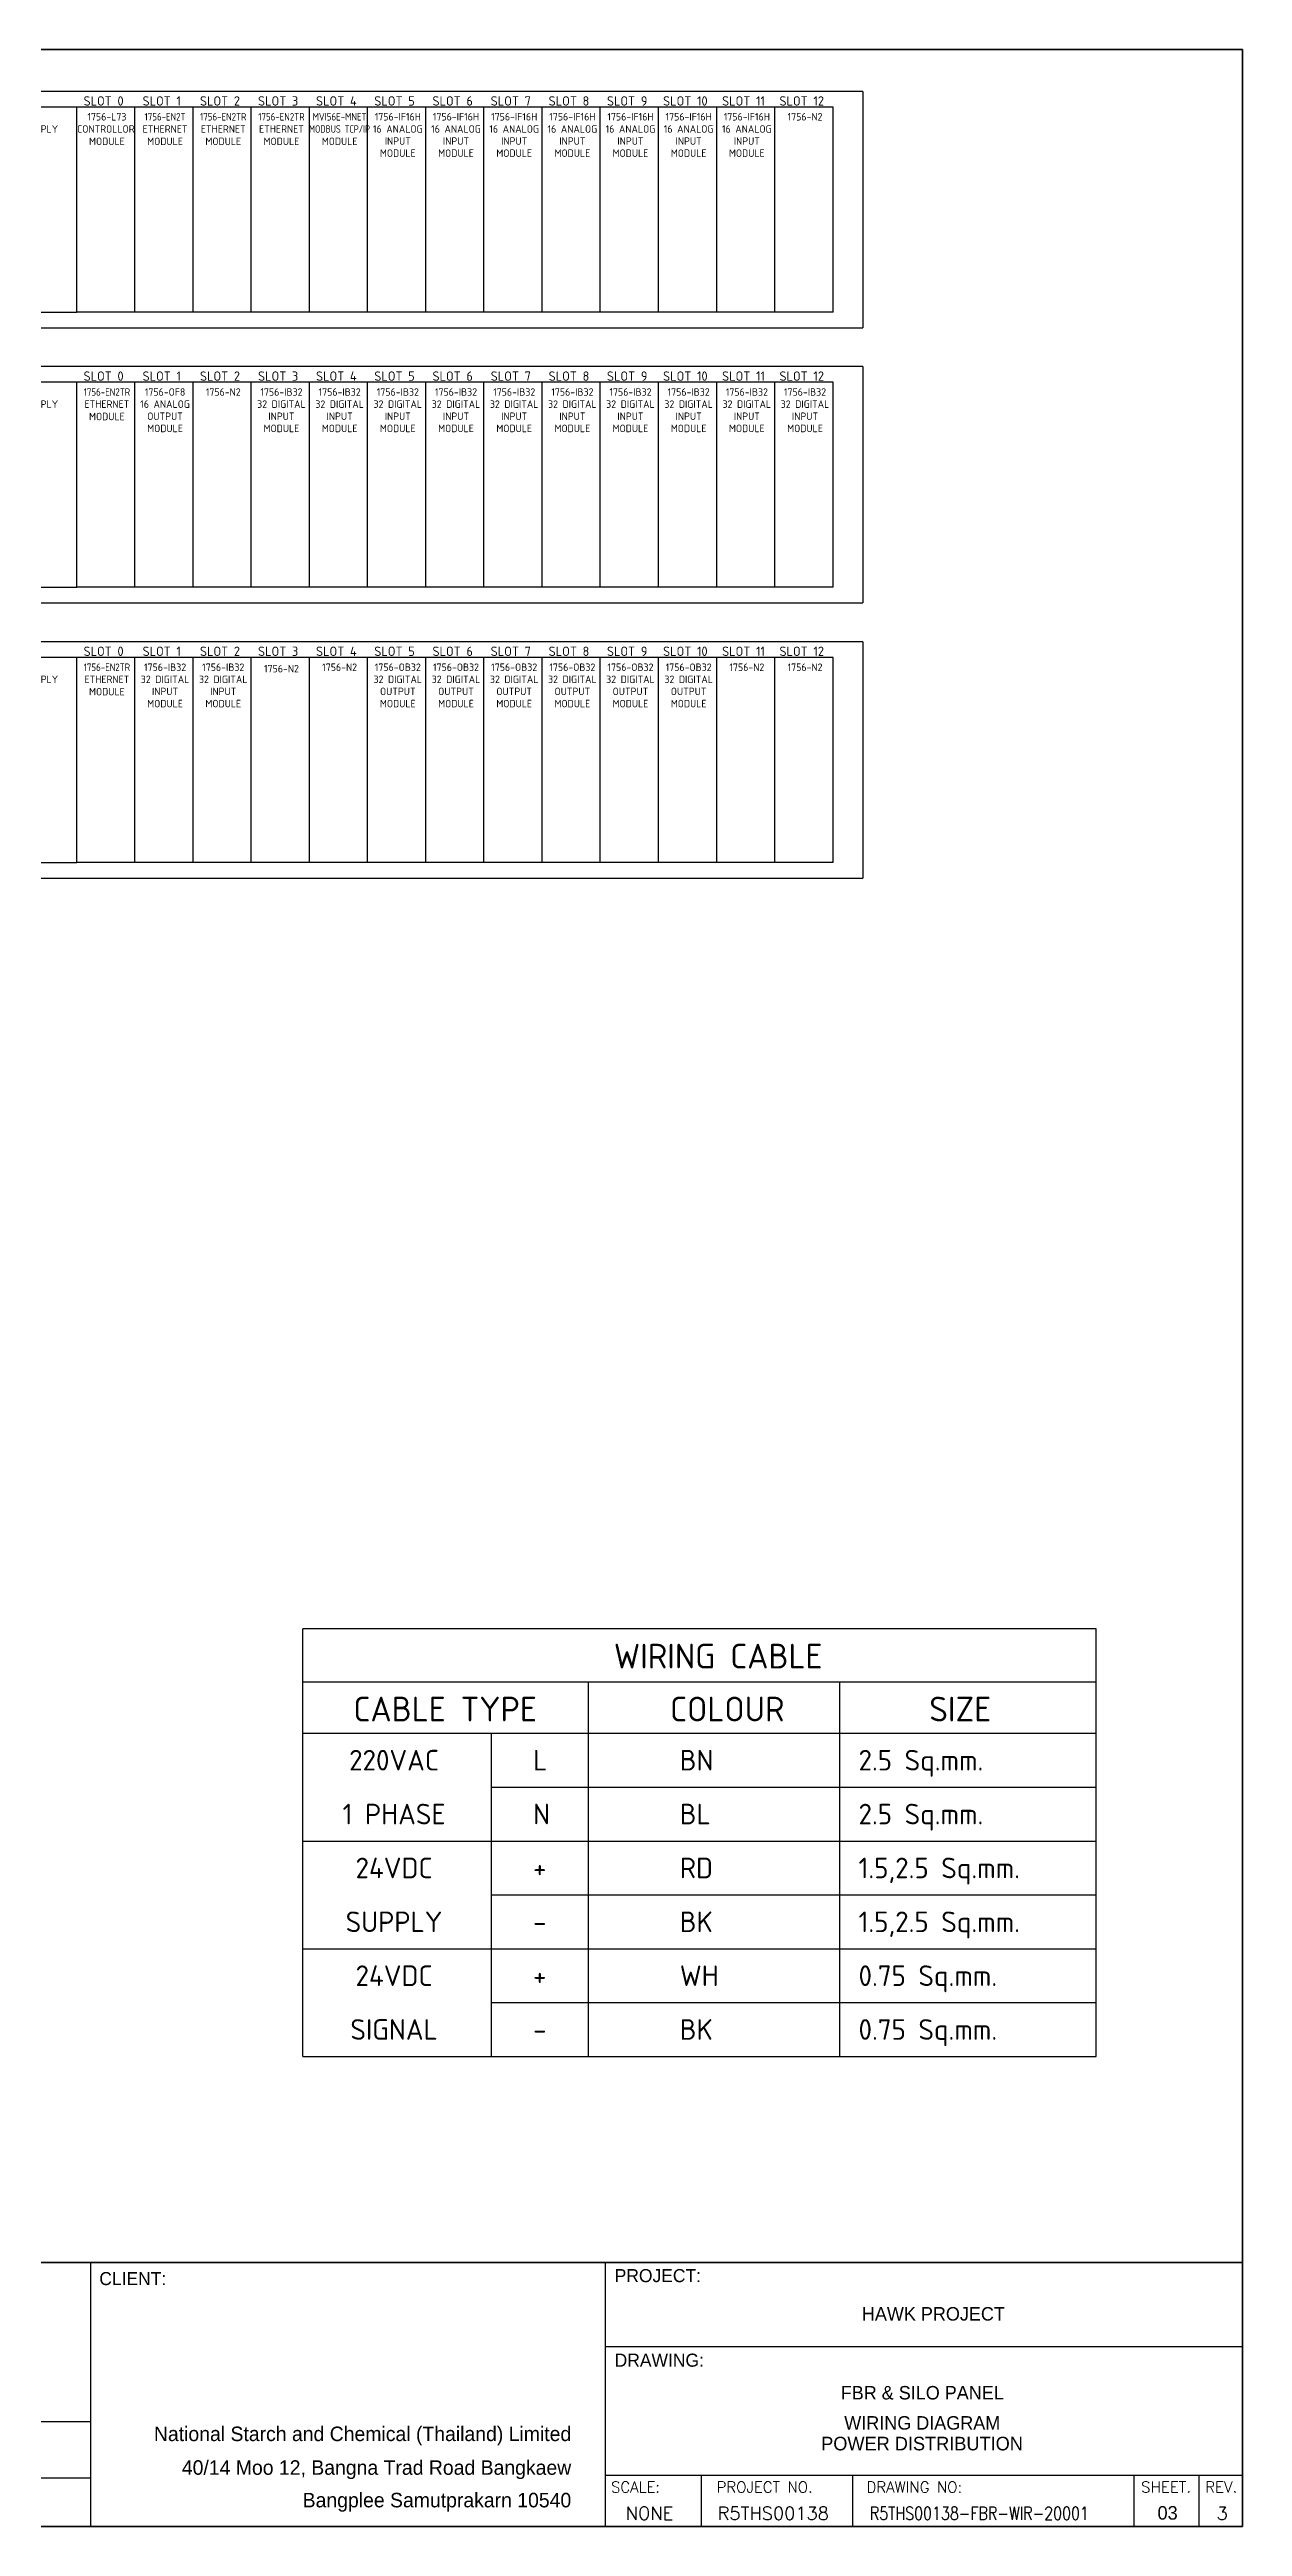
# Model space of a CAD drawing. Header units: inches. Extents: x 579627 to 667544, y 458630 to 507164.
# Drawn here: x 608593 to 609895, y 497173 to 499876 of the extents above; entities that cross this region are included whole.
import ezdxf
from ezdxf.enums import TextEntityAlignment as Align

# ---------------------------------------------------------------- set-up
doc = ezdxf.new("R2010")
doc.units = ezdxf.units.IN
doc.header["$MEASUREMENT"] = 0
for name, color, linetype in [('ANN-SMTEXT', 2, 'Continuous'), ('GT_1', 9, 'Continuous'), ('HELPPOINT', 7, 'Continuous'), ('MEMBER', 7, 'Continuous'), ('power', 7, 'Continuous'), ('TITLE_BOX', 7, 'Continuous')]:
    doc.layers.add(name, color=color, linetype=linetype)
doc.styles.add('HTX11', font='O8111901')
doc.styles.add('ISO3098B', font='ISO3098B.shx')
doc.styles.add('ROMANS', font='romans.shx', dxfattribs={"width": 0.85, "height": 25})
doc.styles.add('T1', font='browa.ttf', dxfattribs={"height": 1000})

# ---------------------------------------------------------------- blocks, each defined once
blk = doc.blocks.new('TPA')
at = {"color": 4}
for p, q in [((566459.5, 502010.1), (566459.5, 501946.4)), ((566647.2, 502010.1), (566647.2, 501946.4))]:
    blk.add_line(p, q, dxfattribs=at)
at = {"color": 4, "ltscale": 0.5}
for p, q in [((566996.2, 502010.1), (566996.2, 501946.4)), ((566996.2, 502010.1), (566996.2, 501946.4)), ((567077.1, 502010.1), (567077.1, 501946.4)), ((567077.1, 502010.1), (567077.1, 501946.4))]:
    blk.add_line(p, q, dxfattribs=at)
at = {"layer": 'GT_1', "color": 4}
for p, q in [((566341, 501946.4), (566341, 502273.8)), ((566341, 501946.4), (566341, 502273.8)), ((566341, 502010.1), (567131, 502010.1))]:
    blk.add_line(p, q, dxfattribs=at)
at = {"layer": 'GT_1', "color": 4, "flags": 128}
for points in [[(565702.1, 501946.4), (565702.1, 502273.8)], [(566341, 501946.4), (566341, 502273.8)], [(565702.1, 502076.3), (564807.7, 502076.3)], [(565702.1, 502006.4), (564807.7, 502006.4)]]:
    blk.add_lwpolyline(points, dxfattribs=at)
at = {"layer": 'HELPPOINT', "color": 4, "lineweight": 35}
for p, q in [((562706.8, 505019.3), (567131, 505019.3)), ((562706.8, 505019.3), (567131, 505019.3)), ((567131, 505019.3), (567131, 501946.4)), ((567131, 505019.3), (567131, 501946.4)), ((567131, 501946.4), (562706.8, 501946.4)), ((567131, 501946.4), (562706.8, 501946.4))]:
    blk.add_line(p, q, dxfattribs=at)
at = {"layer": 'HELPPOINT', "color": 4}
for p, q in [((566341, 502169.7), (567131, 502169.7)), ((566341, 502169.7), (567131, 502169.7)), ((566341, 502010.1), (567131, 502010.1))]:
    blk.add_line(p, q, dxfattribs=at)
at = {"layer": 'MEMBER', "color": 4, "lineweight": 35}
blk.add_line((562706.8, 502273.8), (567131, 502273.8), dxfattribs=at)
blk.add_line((562706.8, 502273.8), (567131, 502273.8), dxfattribs=at)
at = {"layer": 'MEMBER', "color": 4}
for p, q in [((566341, 502169.7), (567131, 502169.7)), ((566341, 502169.7), (567131, 502169.7)), ((566341, 502010.1), (567131, 502010.1)), ((566341, 502010.1), (567131, 502010.1))]:
    blk.add_line(p, q, dxfattribs=at)
at = {"color": 4, "ltscale": 100, "style": 'HTX11'}
for s, p in [('HAWK PROJECT', (566747.6, 502210.2)), ('FBR & SILO PANEL', (566733.8, 502112.3)), ('WIRING DIAGRAM', (566733.8, 502074.9))]:
    blk.add_text(s, height=16.696, dxfattribs=at).set_placement(p, align=Align.MIDDLE_CENTER)
at = {"style": 'HTX11'}
for tag, p in [('A', (566704.3, 502037.1)), ('B', (567038.2, 501963.3))]:
    blk.add_attdef(tag, text='', height=16.8, dxfattribs=at).set_placement(p, align=Align.MIDDLE_CENTER)
at = {"layer": 'GT_1', "color": 4, "style": 'HTX11'}
for s, p in [('CLIENT:', (565712.8, 502245.8)), ('PROJECT:', (566352.2, 502249.5)), ('DRAWING:', (566352.2, 502144.6))]:
    blk.add_text(s, height=16.19, dxfattribs=at).set_placement(p)
at = {"layer": 'MEMBER', "color": 4, "ltscale": 0.8, "style": 'ROMANS'}
for s, height, p in [('SCALE:', 13.49, (566347.7, 501988.5)), ('PROJECT NO.', 13.495, (566478.7, 501988.5)), ('DRAWING NO:', 13.495, (566664.7, 501988.5)), ('SHEET.', 13.64, (567005.3, 501988.5)), ('REV.', 13.64, (567084.8, 501988.5)), ('NONE', 16.17, (566365.9, 501954.7)), ('R5THS00138', 16.17, (566480, 501954.7))]:
    blk.add_text(s, height=height, dxfattribs=at).set_placement(p)
at = {"layer": 'MEMBER', "color": 4, "ltscale": 0.8, "style": 'ROMANS', "width": 0.8}
blk.add_text('R5THS00138-FBR-WIR-20001', height=16.175, dxfattribs=at).set_placement((566668.8, 501954.7))
at = {"layer": 'MEMBER', "color": 4, "ltscale": 0.8, "style": 'ROMANS'}
blk.add_text('3', height=16.2, dxfattribs=at).set_placement((567105.9, 501954.7), align=Align.CENTER)
at = {"layer": 'TITLE_BOX', "color": 7, "linetype": 'ByBlock', "style": 'T1'}
for s, p in [('National Starch and Chemical (Thailand) Limited', (566298.3, 502052.3)), ('40/14 Moo 12, Bangna Trad Road Bangkaew', (566298.3, 502010.5)), ('Bangplee Samutprakarn 10540', (566298.3, 501970.1))]:
    blk.add_text(s, height=18, dxfattribs=at).set_placement(p, align=Align.RIGHT)

msp = doc.modelspace()

# ---------------------------------------------------------------- linework, layer by layer
at = {"color": 4}
for p, q in [((608869.6, 497686.2), (608869.6, 498152.7)), ((609735.3, 498152.7), (608869.6, 498152.7)), ((609735.3, 497686.2), (609735.3, 498152.7)), ((609735.3, 498094.7), (608869.6, 498094.7)), ((609181.3, 497686.2), (609181.3, 498094.7)), ((609181.3, 497686.2), (609181.3, 498094.7)), ((609455.6, 497686.2), (609455.6, 498094.7)), ((608869.6, 498038.9), (609735.3, 498038.9)), ((608869.6, 498038.9), (609735.3, 498038.9)), ((609075.4, 497686.2), (609075.4, 498038.9)), ((609075.4, 497980.1), (609735.3, 497980.1)), ((608869.6, 497921.3), (609735.3, 497921.3)), ((609075.4, 497862.5), (609735.3, 497862.5)), ((608869.6, 497803.7), (609735.3, 497803.7)), ((609075.4, 497744.9), (609735.3, 497744.9)), ((608869.6, 497686.2), (609735.3, 497686.2))]:
    msp.add_line(p, q, dxfattribs=at)
at = {"layer": 'power', "linetype": 'Continuous'}
for p, q in [((609480.8, 499830.6), (608481.5, 499830.6)), ((608622.8, 499813.6), (608506.1, 499813.6)), ((608686.3, 499813.6), (608622.8, 499813.6)), ((608622.8, 499589.8), (608622.8, 499813.6)), ((608686.3, 499589.8), (608686.3, 499813.6)), ((608749.8, 499813.6), (608686.3, 499813.6)), ((608686.3, 499589.8), (608686.3, 499813.6)), ((608749.8, 499589.8), (608749.8, 499813.6)), ((608813.3, 499813.6), (608749.8, 499813.6)), ((608749.8, 499589.8), (608749.8, 499813.6)), ((608813.3, 499589.8), (608813.3, 499813.6)), ((608876.8, 499813.6), (608813.3, 499813.6)), ((608813.3, 499589.8), (608813.3, 499813.6)), ((608876.8, 499589.8), (608876.8, 499813.6)), ((608876.8, 499589.8), (608876.8, 499813.6)), ((608940.3, 499813.6), (608876.8, 499813.6)), ((608876.8, 499589.8), (608876.8, 499813.6)), ((608940.3, 499589.8), (608940.3, 499813.6)), ((608940.3, 499589.8), (608940.3, 499813.6)), ((609003.7, 499813.6), (608940.3, 499813.6)), ((608940.3, 499589.8), (608940.3, 499813.6)), ((609003.7, 499589.8), (609003.7, 499813.6)), ((609003.7, 499589.8), (609003.7, 499813.6)), ((609067.2, 499813.6), (609003.7, 499813.6)), ((609003.7, 499589.8), (609003.7, 499813.6)), ((609067.2, 499589.8), (609067.2, 499813.6)), ((609067.2, 499589.8), (609067.2, 499813.6)), ((609130.7, 499813.6), (609067.2, 499813.6)), ((609130.7, 499589.8), (609130.7, 499813.6)), ((609130.7, 499589.8), (609130.7, 499813.6)), ((609194.2, 499813.6), (609130.7, 499813.6)), ((609194.2, 499589.8), (609194.2, 499813.6)), ((609194.2, 499589.8), (609194.2, 499813.6)), ((609257.7, 499813.6), (609194.2, 499813.6)), ((609257.7, 499589.8), (609257.7, 499813.6)), ((609257.7, 499589.8), (609257.7, 499813.6)), ((609321.2, 499813.6), (609257.7, 499813.6)), ((609321.2, 499589.8), (609321.2, 499813.6)), ((609321.2, 499589.8), (609321.2, 499813.6)), ((609384.7, 499813.6), (609321.2, 499813.6)), ((609384.7, 499589.8), (609384.7, 499813.6)), ((609384.7, 499589.8), (609384.7, 499813.6)), ((609448.2, 499813.6), (609384.7, 499813.6)), ((609448.2, 499589.8), (609448.2, 499813.6)), ((609448.2, 499589.8), (609448.2, 499813.6)), ((608481.5, 499572.8), (609480.8, 499572.8)), ((608506.1, 499589.8), (608622.8, 499589.8)), ((608686.3, 499589.8), (608622.8, 499589.8)), ((608749.8, 499589.8), (608686.3, 499589.8)), ((608813.3, 499589.8), (608749.8, 499589.8)), ((608876.8, 499589.8), (608813.3, 499589.8)), ((608940.3, 499589.8), (608876.8, 499589.8)), ((609003.7, 499589.8), (608940.3, 499589.8)), ((609067.2, 499589.8), (609003.7, 499589.8)), ((609130.7, 499589.8), (609067.2, 499589.8)), ((609194.2, 499589.8), (609130.7, 499589.8)), ((609257.7, 499589.8), (609194.2, 499589.8)), ((609321.2, 499589.8), (609257.7, 499589.8)), ((609384.7, 499589.8), (609321.2, 499589.8)), ((609448.2, 499589.8), (609384.7, 499589.8)), ((609480.8, 499530.3), (608481.5, 499530.3)), ((608622.8, 499513.3), (608506.1, 499513.3)), ((608686.3, 499513.3), (608622.8, 499513.3)), ((608622.8, 499289.5), (608622.8, 499513.3)), ((608686.3, 499289.5), (608686.3, 499513.3)), ((608749.8, 499513.3), (608686.3, 499513.3)), ((608686.3, 499289.5), (608686.3, 499513.3)), ((608749.8, 499289.5), (608749.8, 499513.3)), ((608813.3, 499513.3), (608749.8, 499513.3)), ((608749.8, 499289.5), (608749.8, 499513.3)), ((608813.3, 499289.5), (608813.3, 499513.3)), ((608876.8, 499513.3), (608813.3, 499513.3)), ((608813.3, 499289.5), (608813.3, 499513.3)), ((608876.8, 499289.5), (608876.8, 499513.3)), ((608876.8, 499289.5), (608876.8, 499513.3)), ((608940.3, 499513.3), (608876.8, 499513.3)), ((608876.8, 499289.5), (608876.8, 499513.3)), ((608940.3, 499289.5), (608940.3, 499513.3)), ((608940.3, 499289.5), (608940.3, 499513.3)), ((609003.7, 499513.3), (608940.3, 499513.3)), ((608940.3, 499289.5), (608940.3, 499513.3)), ((609003.7, 499289.5), (609003.7, 499513.3)), ((609003.7, 499289.5), (609003.7, 499513.3)), ((609067.2, 499513.3), (609003.7, 499513.3)), ((609003.7, 499289.5), (609003.7, 499513.3)), ((609067.2, 499289.5), (609067.2, 499513.3)), ((609067.2, 499289.5), (609067.2, 499513.3)), ((609130.7, 499513.3), (609067.2, 499513.3)), ((609130.7, 499289.5), (609130.7, 499513.3)), ((609130.7, 499289.5), (609130.7, 499513.3)), ((609194.2, 499513.3), (609130.7, 499513.3)), ((609194.2, 499289.5), (609194.2, 499513.3)), ((609194.2, 499289.5), (609194.2, 499513.3)), ((609257.7, 499513.3), (609194.2, 499513.3)), ((609257.7, 499289.5), (609257.7, 499513.3)), ((609257.7, 499289.5), (609257.7, 499513.3)), ((609321.2, 499513.3), (609257.7, 499513.3)), ((609321.2, 499289.5), (609321.2, 499513.3)), ((609321.2, 499289.5), (609321.2, 499513.3)), ((609384.7, 499513.3), (609321.2, 499513.3)), ((609384.7, 499289.5), (609384.7, 499513.3)), ((609384.7, 499289.5), (609384.7, 499513.3)), ((609448.2, 499513.3), (609384.7, 499513.3)), ((609448.2, 499289.5), (609448.2, 499513.3)), ((609448.2, 499289.5), (609448.2, 499513.3)), ((608481.5, 499272.5), (609480.8, 499272.5)), ((608506.1, 499289.5), (608622.8, 499289.5)), ((608686.3, 499289.5), (608622.8, 499289.5)), ((608749.8, 499289.5), (608686.3, 499289.5)), ((608813.3, 499289.5), (608749.8, 499289.5)), ((608876.8, 499289.5), (608813.3, 499289.5)), ((608940.3, 499289.5), (608876.8, 499289.5)), ((609003.7, 499289.5), (608940.3, 499289.5)), ((609067.2, 499289.5), (609003.7, 499289.5)), ((609130.7, 499289.5), (609067.2, 499289.5)), ((609194.2, 499289.5), (609130.7, 499289.5)), ((609257.7, 499289.5), (609194.2, 499289.5)), ((609321.2, 499289.5), (609257.7, 499289.5)), ((609384.7, 499289.5), (609321.2, 499289.5)), ((609448.2, 499289.5), (609384.7, 499289.5)), ((609480.8, 499230), (608481.5, 499230)), ((608622.8, 499213), (608506.1, 499213)), ((608686.3, 499213), (608622.8, 499213)), ((608622.8, 498989.2), (608622.8, 499213)), ((608686.3, 498989.2), (608686.3, 499213)), ((608749.8, 499213), (608686.3, 499213)), ((608686.3, 498989.2), (608686.3, 499213)), ((608749.8, 498989.2), (608749.8, 499213)), ((608813.3, 499213), (608749.8, 499213)), ((608749.8, 498989.2), (608749.8, 499213)), ((608813.3, 498989.2), (608813.3, 499213)), ((608876.8, 499213), (608813.3, 499213)), ((608813.3, 498989.2), (608813.3, 499213)), ((608876.8, 498989.2), (608876.8, 499213)), ((608876.8, 498989.2), (608876.8, 499213)), ((608940.3, 499213), (608876.8, 499213)), ((608876.8, 498989.2), (608876.8, 499213)), ((608940.3, 498989.2), (608940.3, 499213)), ((608940.3, 498989.2), (608940.3, 499213)), ((609003.7, 499213), (608940.3, 499213)), ((608940.3, 498989.2), (608940.3, 499213)), ((609003.7, 498989.2), (609003.7, 499213)), ((609003.7, 498989.2), (609003.7, 499213)), ((609067.2, 499213), (609003.7, 499213)), ((609003.7, 498989.2), (609003.7, 499213)), ((609067.2, 498989.2), (609067.2, 499213)), ((609067.2, 498989.2), (609067.2, 499213)), ((609130.7, 499213), (609067.2, 499213)), ((609130.7, 498989.2), (609130.7, 499213)), ((609130.7, 498989.2), (609130.7, 499213)), ((609194.2, 499213), (609130.7, 499213)), ((609194.2, 498989.2), (609194.2, 499213)), ((609194.2, 498989.2), (609194.2, 499213)), ((609257.7, 499213), (609194.2, 499213)), ((609257.7, 498989.2), (609257.7, 499213)), ((609257.7, 498989.2), (609257.7, 499213)), ((609321.2, 499213), (609257.7, 499213)), ((609321.2, 498989.2), (609321.2, 499213)), ((609321.2, 498989.2), (609321.2, 499213)), ((609384.7, 499213), (609321.2, 499213)), ((609384.7, 498989.2), (609384.7, 499213)), ((609384.7, 498989.2), (609384.7, 499213)), ((609448.2, 499213), (609384.7, 499213)), ((609448.2, 498989.2), (609448.2, 499213)), ((609448.2, 498989.2), (609448.2, 499213)), ((608481.5, 498972.2), (609480.8, 498972.2)), ((608506.1, 498989.2), (608622.8, 498989.2)), ((608686.3, 498989.2), (608622.8, 498989.2)), ((608749.8, 498989.2), (608686.3, 498989.2)), ((608813.3, 498989.2), (608749.8, 498989.2)), ((608876.8, 498989.2), (608813.3, 498989.2)), ((608940.3, 498989.2), (608876.8, 498989.2)), ((609003.7, 498989.2), (608940.3, 498989.2)), ((609067.2, 498989.2), (609003.7, 498989.2)), ((609130.7, 498989.2), (609067.2, 498989.2)), ((609194.2, 498989.2), (609130.7, 498989.2)), ((609257.7, 498989.2), (609194.2, 498989.2)), ((609321.2, 498989.2), (609257.7, 498989.2)), ((609384.7, 498989.2), (609321.2, 498989.2)), ((609448.2, 498989.2), (609384.7, 498989.2))]:
    msp.add_line(p, q, dxfattribs=at)
at = {"layer": 'power', "color": 0}
for p, q in [((609480.8, 499830.6), (609480.8, 499572.8)), ((609480.8, 499530.3), (609480.8, 499272.5)), ((609480.8, 499230), (609480.8, 498972.2))]:
    msp.add_line(p, q, dxfattribs=at)

# ---------------------------------------------------------------- block references
ref = msp.add_blockref('TPA', (111019.3, 55637.1), dxfattribs=dict(xscale=0.8796480001183227, yscale=0.8796480000019073, zscale=0.8796480000000001))
ref.add_attrib('SHT', '03', dxfattribs={"height": 14.82, "style": 'HTX11'}).set_placement((609813.3, 497188.1), align=Align.MIDDLE_CENTER)
ref.add_attrib('B', 'POWER DISTRIBUTION', dxfattribs={"height": 14.816, "style": 'HTX11'}).set_placement((609545.3, 497263.7), align=Align.MIDDLE_CENTER)

# ---------------------------------------------------------------- texts
at = {"layer": 'ANN-SMTEXT', "color": 4, "style": 'ISO3098B'}
for s, p in [('WIRING CABLE', (609322.8, 498123.1)), ('CABLE TYPE', (609024.9, 498065.3)), ('COLOUR', (609332.8, 498065.3)), ('SIZE', (609587, 498065.3))]:
    msp.add_text(s, height=27, dxfattribs=at).set_placement(p, align=Align.MIDDLE_CENTER)
at = {"layer": 'ANN-SMTEXT', "color": 0, "style": 'ISO3098B'}
for s, p in [('220VAC', (608969.1, 498009.5)), ('1 PHASE', (608969.1, 497950.7)), ('24VDC', (608969.1, 497891.9)), ('SUPPLY', (608969.1, 497833.1)), ('24VDC', (608969.1, 497774.3)), ('SIGNAL', (608969.1, 497715.6))]:
    msp.add_text(s, height=22.5, dxfattribs=at).set_placement(p, align=Align.MIDDLE_CENTER)
at = {"layer": 'ANN-SMTEXT', "color": 20, "style": 'ISO3098B'}
for s, p in [('L', (609120.8, 498009.5)), ('BN', (609280.9, 498009.5))]:
    msp.add_text(s, height=22.5, dxfattribs=at).set_placement(p, align=Align.MIDDLE_LEFT)
at = {"layer": 'ANN-SMTEXT', "color": 0, "style": 'ISO3098B'}
for s, p in [('2.5 Sq.mm.', (609476, 498009.5)), ('2.5 Sq.mm.', (609476, 497950.7)), ('1.5,2.5 Sq.mm.', (609476, 497891.9)), ('BK', (609280.9, 497833.1)), ('1.5,2.5 Sq.mm.', (609476, 497833.1)), ('-', (609120.8, 497833.1)), ('WH', (609280.9, 497774.3)), ('0.75 Sq.mm.', (609476, 497774.3)), ('+', (609120.8, 497774.3)), ('-', (609120.8, 497715.6)), ('BK', (609280.9, 497715.6)), ('0.75 Sq.mm.', (609476, 497715.6))]:
    msp.add_text(s, height=22.5, dxfattribs=at).set_placement(p, align=Align.MIDDLE_LEFT)
at = {"layer": 'ANN-SMTEXT', "color": 5, "style": 'ISO3098B'}
for s, p in [('N', (609120.8, 497950.7)), ('BL', (609280.9, 497950.7))]:
    msp.add_text(s, height=22.5, dxfattribs=at).set_placement(p, align=Align.MIDDLE_LEFT)
at = {"layer": 'ANN-SMTEXT', "color": 1, "style": 'ISO3098B'}
for s, p in [('+', (609120.8, 497891.9)), ('RD', (609280.9, 497891.9))]:
    msp.add_text(s, height=22.5, dxfattribs=at).set_placement(p, align=Align.MIDDLE_LEFT)
at = {"layer": 'power', "style": 'ISO3098B'}
for s, height, p in [('SLOT 0', 10.23, (608652.1, 499820.3)), ('SLOT 1', 10.23, (608715.6, 499820.3)), ('SLOT 2', 10.23, (608779.1, 499820.3)), ('SLOT 3', 10.23, (608842.6, 499820.3)), ('SLOT 4', 10.23, (608906.1, 499820.3)), ('SLOT 5', 10.23, (608969.6, 499820.3)), ('SLOT 6', 10.23, (609033.1, 499820.3)), ('SLOT 7', 10.23, (609096.5, 499820.3)), ('SLOT 8', 10.23, (609160, 499820.3)), ('SLOT 9', 10.23, (609223.5, 499820.3)), ('SLOT 10', 10.23, (609287, 499820.3)), ('SLOT 11', 10.23, (609350.5, 499820.3)), ('SLOT 12', 10.23, (609414, 499820.3)), ('POWER SUPPLY', 8.181, (608563.9, 499789.7)), ('SLOT 0', 10.23, (608652.1, 499520)), ('SLOT 1', 10.23, (608715.6, 499520)), ('SLOT 2', 10.23, (608779.1, 499520)), ('SLOT 3', 10.23, (608842.6, 499520)), ('SLOT 4', 10.23, (608906.1, 499520)), ('SLOT 5', 10.23, (608969.6, 499520)), ('SLOT 6', 10.23, (609033.1, 499520)), ('SLOT 7', 10.23, (609096.5, 499520)), ('SLOT 8', 10.23, (609160, 499520)), ('SLOT 9', 10.23, (609223.5, 499520)), ('SLOT 10', 10.23, (609287, 499520)), ('SLOT 11', 10.23, (609350.5, 499520)), ('SLOT 12', 10.23, (609414, 499520)), ('POWER SUPPLY', 8.181, (608563.9, 499489.4)), ('SLOT 0', 10.23, (608652.1, 499219.7)), ('SLOT 1', 10.23, (608715.6, 499219.7)), ('SLOT 2', 10.23, (608779.1, 499219.7)), ('SLOT 3', 10.23, (608842.6, 499219.7)), ('SLOT 4', 10.23, (608906.1, 499219.7)), ('SLOT 5', 10.23, (608969.6, 499219.7)), ('SLOT 6', 10.23, (609033.1, 499219.7)), ('SLOT 7', 10.23, (609096.5, 499219.7)), ('SLOT 8', 10.23, (609160, 499219.7)), ('SLOT 9', 10.23, (609223.5, 499219.7)), ('SLOT 10', 10.23, (609287, 499219.7)), ('SLOT 11', 10.23, (609350.5, 499219.7)), ('SLOT 12', 10.23, (609414, 499219.7)), ('POWER SUPPLY', 8.181, (608563.9, 499189.1))]:
    msp.add_text(s, height=height, dxfattribs=at).set_placement(p, align=Align.MIDDLE)
at = {"layer": 'power', "color": 1, "style": 'ISO3098B'}
for s, p in [('CONTROLLOR', (608654.6, 499789.7)), ('1756-L73', (608655.7, 499803)), ('MODULE', (608655.7, 499776.2))]:
    msp.add_text(s, height=8.18, dxfattribs=at).set_placement(p, align=Align.MIDDLE)
at = {"layer": 'power', "color": 5, "style": 'ISO3098B'}
for s, p in [('ETHERNET', (608719.2, 499789.7)), ('MODULE', (608719.2, 499776.2))]:
    msp.add_text(s, height=8.18, dxfattribs=at).set_placement(p, align=Align.MIDDLE)
at = {"layer": 'power', "color": 5, "style": 'ISO3098B', "width": 0.9}
msp.add_text('1756-EN2T', height=8.18, dxfattribs=at).set_placement((608719.2, 499803), align=Align.MIDDLE)
at = {"layer": 'power', "color": 43, "style": 'ISO3098B', "width": 0.9}
for p in [(608782.7, 499803), (608846.2, 499803), (608655.7, 499502.6), (608655.7, 499202.3)]:
    msp.add_text('1756-EN2TR', height=8.18, dxfattribs=at).set_placement(p, align=Align.MIDDLE)
at = {"layer": 'power', "color": 43, "style": 'ISO3098B'}
for s, p in [('ETHERNET', (608782.7, 499789.7)), ('ETHERNET', (608846.2, 499789.7)), ('MODULE', (608782.7, 499776.2)), ('MODULE', (608846.2, 499776.2)), ('ETHERNET', (608655.7, 499489.4)), ('MODULE', (608655.7, 499475.9)), ('ETHERNET', (608655.7, 499189.1)), ('MODULE', (608655.7, 499175.6))]:
    msp.add_text(s, height=8.18, dxfattribs=at).set_placement(p, align=Align.MIDDLE)
at = {"layer": 'power', "color": 0, "style": 'ISO3098B'}
for s, width, p in [('MVI56E-MNET', 0.9, (608909.7, 499803)), ('MODBUS TCP/IP', 0.7, (608909.7, 499789.7))]:
    msp.add_text(s, height=8.181, dxfattribs=dict(at, width=width)).set_placement(p, align=Align.MIDDLE)
for s, p in [('16 ANALOG', (608973.2, 499789.7)), ('1756-IF16H', (608973.2, 499803)), ('16 ANALOG', (609036.7, 499789.7)), ('1756-IF16H', (609036.7, 499803)), ('16 ANALOG', (609100.2, 499789.7)), ('1756-IF16H', (609100.2, 499803)), ('16 ANALOG', (609163.7, 499789.7)), ('1756-IF16H', (609163.7, 499803)), ('16 ANALOG', (609227.1, 499789.7)), ('1756-IF16H', (609227.1, 499803)), ('16 ANALOG', (609290.6, 499789.7)), ('1756-IF16H', (609290.6, 499803)), ('16 ANALOG', (609354.1, 499789.7)), ('1756-IF16H', (609354.1, 499803)), ('MODULE', (608909.7, 499776.2)), ('MODULE', (608973.2, 499763.3)), ('INPUT', (608973.2, 499776.5)), ('MODULE', (609036.7, 499763.3)), ('INPUT', (609036.7, 499776.5)), ('MODULE', (609100.2, 499763.3)), ('INPUT', (609100.2, 499776.5)), ('MODULE', (609163.7, 499763.3)), ('INPUT', (609163.7, 499776.5)), ('MODULE', (609227.1, 499763.3)), ('INPUT', (609227.1, 499776.5)), ('MODULE', (609290.6, 499763.3)), ('INPUT', (609290.6, 499776.5)), ('MODULE', (609354.1, 499763.3)), ('INPUT', (609354.1, 499776.5))]:
    msp.add_text(s, height=8.18, dxfattribs=at).set_placement(p, align=Align.MIDDLE)
at = {"layer": 'power', "color": 3, "style": 'ISO3098B'}
for p in [(609417.6, 499803), (608782.7, 499502.6), (608846.2, 499200.7), (608909.7, 499202.3), (609354.1, 499202.3), (609417.6, 499202.3)]:
    msp.add_text('1756-N2', height=8.18, dxfattribs=at).set_placement(p, align=Align.MIDDLE)
at = {"layer": 'power', "color": 6, "style": 'ISO3098B'}
for s, p in [('16 ANALOG', (608719.2, 499489.4)), ('1756-OF8', (608719.2, 499502.6)), ('OUTPUT', (608719.2, 499476.2)), ('MODULE', (608719.2, 499462.9))]:
    msp.add_text(s, height=8.18, dxfattribs=at).set_placement(p, align=Align.MIDDLE)
at = {"layer": 'power', "color": 2, "style": 'ISO3098B'}
for s, p in [('32 DIGITAL', (608846.2, 499489.4)), ('1756-IB32', (608846.2, 499502.6)), ('32 DIGITAL', (608909.7, 499489.4)), ('1756-IB32', (608909.7, 499502.6)), ('32 DIGITAL', (608973.2, 499489.4)), ('1756-IB32', (608973.2, 499502.6)), ('32 DIGITAL', (609036.7, 499489.4)), ('1756-IB32', (609036.7, 499502.6)), ('32 DIGITAL', (609100.2, 499489.4)), ('1756-IB32', (609100.2, 499502.6)), ('32 DIGITAL', (609163.7, 499489.4)), ('1756-IB32', (609163.7, 499502.6)), ('32 DIGITAL', (609227.1, 499489.4)), ('1756-IB32', (609227.1, 499502.6)), ('32 DIGITAL', (609290.6, 499489.4)), ('1756-IB32', (609290.6, 499502.6)), ('32 DIGITAL', (609354.1, 499489.4)), ('1756-IB32', (609354.1, 499502.6)), ('32 DIGITAL', (609417.6, 499489.4)), ('1756-IB32', (609417.6, 499502.6)), ('MODULE', (608846.2, 499462.9)), ('INPUT', (608846.2, 499476.2)), ('MODULE', (608909.7, 499462.9)), ('INPUT', (608909.7, 499476.2)), ('MODULE', (608973.2, 499462.9)), ('INPUT', (608973.2, 499476.2)), ('MODULE', (609036.7, 499462.9)), ('INPUT', (609036.7, 499476.2)), ('MODULE', (609100.2, 499462.9)), ('INPUT', (609100.2, 499476.2)), ('MODULE', (609163.7, 499462.9)), ('INPUT', (609163.7, 499476.2)), ('MODULE', (609227.1, 499462.9)), ('INPUT', (609227.1, 499476.2)), ('MODULE', (609290.6, 499462.9)), ('INPUT', (609290.6, 499476.2)), ('MODULE', (609354.1, 499462.9)), ('INPUT', (609354.1, 499476.2)), ('MODULE', (609417.6, 499462.9)), ('INPUT', (609417.6, 499476.2)), ('32 DIGITAL', (608719.2, 499189.1)), ('1756-IB32', (608719.2, 499202.3)), ('32 DIGITAL', (608782.7, 499189.1)), ('1756-IB32', (608782.7, 499202.3)), ('MODULE', (608719.2, 499162.6)), ('INPUT', (608719.2, 499175.9)), ('MODULE', (608782.7, 499162.6)), ('INPUT', (608782.7, 499175.9))]:
    msp.add_text(s, height=8.18, dxfattribs=at).set_placement(p, align=Align.MIDDLE)
at = {"layer": 'power', "color": 4, "style": 'ISO3098B'}
for s, p in [('32 DIGITAL', (608973.2, 499189.1)), ('1756-OB32', (608973.2, 499202.3)), ('32 DIGITAL', (609036.7, 499189.1)), ('1756-OB32', (609036.7, 499202.3)), ('32 DIGITAL', (609100.2, 499189.1)), ('1756-OB32', (609100.2, 499202.3)), ('32 DIGITAL', (609163.7, 499189.1)), ('1756-OB32', (609163.7, 499202.3)), ('32 DIGITAL', (609227.1, 499189.1)), ('1756-OB32', (609227.1, 499202.3)), ('32 DIGITAL', (609290.6, 499189.1)), ('1756-OB32', (609290.6, 499202.3)), ('MODULE', (608973.2, 499162.6)), ('OUTPUT', (608973.2, 499175.9)), ('MODULE', (609036.7, 499162.6)), ('OUTPUT', (609036.7, 499175.9)), ('MODULE', (609100.2, 499162.6)), ('OUTPUT', (609100.2, 499175.9)), ('OUTPUT', (609163.7, 499175.9)), ('MODULE', (609163.7, 499162.6)), ('OUTPUT', (609227.1, 499175.9)), ('MODULE', (609227.1, 499162.6)), ('OUTPUT', (609290.6, 499175.9)), ('MODULE', (609290.6, 499162.6))]:
    msp.add_text(s, height=8.18, dxfattribs=at).set_placement(p, align=Align.MIDDLE)

doc.saveas('drawing.dxf')
